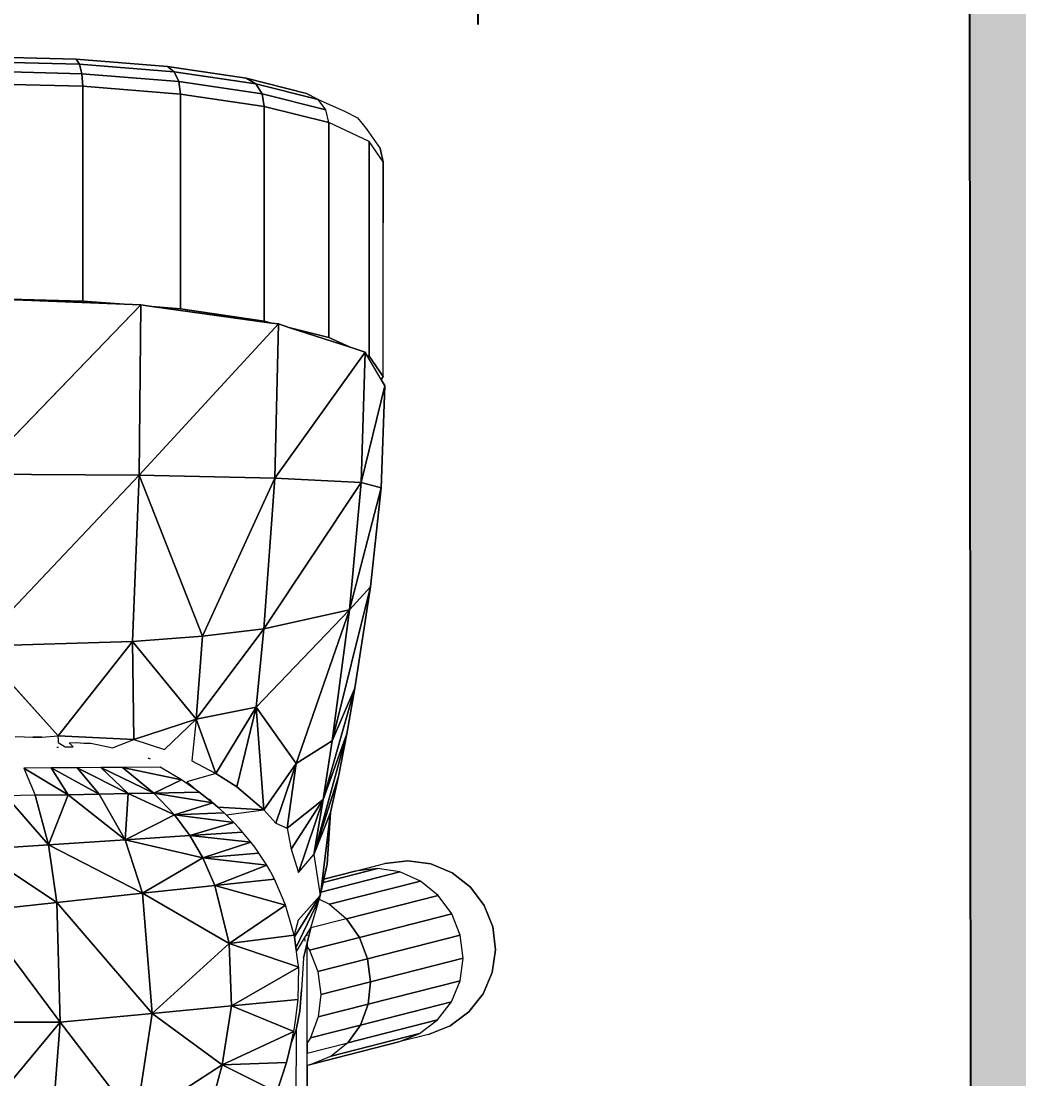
# Model space of a CAD drawing. Header units: centimetres. Extents: x -48696 to 156237, y -5617 to 29024.
# Drawn here: x -19952.06 to -19946.03, y 19776.77 to 19783.16 of the extents above; entities that cross this region are included whole.
import ezdxf

# ---------------------------------------------------------------- set-up
doc = ezdxf.new("R2010")
doc.units = ezdxf.units.CM
for name, color, linetype, lineweight in [('Moveis', 1, 'Continuous', 9), ('Parede Baixa', 5, 'Continuous', 50), ('Pisos Externos', 15, 'Continuous', 9)]:
    doc.layers.add(name, color=color, linetype=linetype, lineweight=lineweight)
doc.layers.add('Piso', color=55, linetype='Continuous')
doc.styles.add('Valéria', font='romantic.ttf', dxfattribs={"height": 10})
doc.dimstyles.new('Cota - 50', dxfattribs={"dimtxt": 10, "dimasz": 5, "dimexe": 10, "dimexo": 20, "dimgap": 5, "dimtad": 1, "dimtxsty": 'Valéria', "dimblk": 'DOT', "dimcen": 0, "dimclrd": 12, "dimclre": 12, "dimclrt": 2, "dimazin": 2, "dimtfac": 1, "dimtix": 1, "dimtmove": 0, "dimatfit": 3, "dimldrblk": 'DOT', "dimfxl": 1, "dimarcsym": 0})

# ---------------------------------------------------------------- blocks, each defined once
blk = doc.blocks.new('o')
at = {"layer": 'Moveis'}
for p, q in [((12555.6837, 3262.5179), (12555.8039, 3262.57)), ((12555.8039, 3262.57), (12555.9332, 3262.589)), ((12555.9332, 3262.589), (12556.0628, 3262.5737)), ((12556.0628, 3262.5737), (12556.184, 3262.525)), ((12555.5809, 3262.4364), (12555.6837, 3262.5179)), ((12556.184, 3262.525), (12556.2884, 3262.4464)), ((12555.5024, 3262.3309), (12555.5809, 3262.4364)), ((12556.2884, 3262.4464), (12556.3689, 3262.3431)), ((12555.4537, 3262.2086), (12555.5024, 3262.3309)), ((12556.3689, 3262.3431), (12556.4201, 3262.2223)), ((12556.4201, 3262.2223), (12556.4384, 3262.0921)), ((12555.4537, 3262.2086), (12555.4108, 3262.0405)), ((12556.4384, 3262.0921), (12556.4226, 3261.9614)), ((12555.4108, 3262.0405), (12555.285, 3261.5475)), ((12556.3797, 3261.7933), (12556.4226, 3261.9614)), ((12558.5531, 3261.9394), (12557.9917, 3261.8797)), ((12559.131, 3261.9606), (12558.5531, 3261.9394)), ((12559.1659, 3261.9402), (12559.131, 3261.9606)), ((12559.1659, 3261.9402), (12559.1837, 3261.9522)), ((12559.1659, 3261.9402), (12559.3049, 3261.8592)), ((12559.1837, 3261.9522), (12559.2985, 3261.8729)), ((12559.1837, 3261.9522), (12560.0237, 3261.9522)), ((12560.0237, 3261.9522), (12560.055, 3261.9522)), ((12560.055, 3261.9522), (12560.4012, 3261.9522)), ((12560.4012, 3261.9522), (12560.4758, 3261.9342)), ((12560.5897, 3261.8556), (12560.4758, 3261.9342)), ((12557.9917, 3261.8797), (12557.4167, 3261.7916)), ((12559.2985, 3261.8729), (12559.3049, 3261.8592)), ((12559.3212, 3261.8497), (12559.3049, 3261.8592)), ((12560.6503, 3261.8062), (12560.5897, 3261.8556)), ((12556.3344, 3261.6154), (12556.3797, 3261.7933)), ((12557.4167, 3261.7916), (12557.1581, 3261.7453)), ((12559.3491, 3261.7641), (12559.3212, 3261.8497)), ((12560.6887, 3261.7323), (12560.6503, 3261.8062)), ((12557.1581, 3261.7453), (12556.9156, 3261.6984)), ((12559.462, 3261.4176), (12559.3491, 3261.7641)), ((12559.3491, 3261.7641), (12559.4054, 3261.6429)), ((12560.754, 3261.5831), (12560.6887, 3261.7323)), ((12556.7118, 3261.6536), (12556.9156, 3261.6984)), ((12556.2607, 3261.5975), (12556.3157, 3261.6113)), ((12556.3157, 3261.6113), (12556.3344, 3261.6154)), ((12556.3344, 3261.6154), (12556.4193, 3261.6338)), ((12556.4193, 3261.6338), (12556.7118, 3261.6536)), ((12559.4054, 3261.6429), (12559.462, 3261.4176)), ((12556.0576, 3261.5409), (12556.1729, 3261.575)), ((12556.1729, 3261.575), (12556.2198, 3261.5889)), ((12556.2404, 3261.595), (12556.2198, 3261.5889)), ((12556.2404, 3261.595), (12556.2607, 3261.5975)), ((12560.754, 3261.5831), (12560.7888, 3261.5168)), ((12552.0413, 3261.5202), (12555.278, 3261.5202)), ((12555.278, 3261.5202), (12555.285, 3261.5475)), ((12555.278, 3261.5202), (12555.2956, 3261.5202)), ((12555.2956, 3261.5202), (12555.3472, 3261.5202)), ((12555.3472, 3261.5202), (12555.4057, 3261.5202)), ((12555.4057, 3261.5202), (12555.4292, 3261.5202)), ((12555.4292, 3261.5202), (12555.536, 3261.5202)), ((12555.536, 3261.5202), (12555.6605, 3261.5202)), ((12555.6605, 3261.5202), (12555.7941, 3261.5202)), ((12555.8866, 3261.4993), (12555.7066, 3261.4891)), ((12555.7941, 3261.5202), (12555.9276, 3261.5202)), ((12555.8866, 3261.4993), (12555.9724, 3261.5202)), ((12555.9276, 3261.5202), (12555.9501, 3261.5202)), ((12555.9501, 3261.5202), (12555.9724, 3261.5202)), ((12555.9724, 3261.5202), (12556.0576, 3261.5409)), ((12556, 3261.5063), (12555.9824, 3261.5065)), ((12556.0123, 3261.5202), (12556.023, 3261.5202)), ((12560.8747, 3261.1747), (12560.7888, 3261.5168)), ((12555.4038, 3261.4292), (12555.4803, 3261.4573)), ((12555.4803, 3261.4573), (12555.5848, 3261.4798)), ((12555.5848, 3261.4798), (12555.7066, 3261.4891)), ((12559.4814, 3261.358), (12559.462, 3261.4176)), ((12559.4868, 3261.3188), (12559.4814, 3261.358)), ((12559.5804, 3260.6397), (12559.4868, 3261.3188)), ((12559.4868, 3261.3188), (12559.4972, 3261.2776)), ((12559.4972, 3261.2776), (12559.5675, 3260.802)), ((12560.9406, 3260.7294), (12560.8747, 3261.1747)), ((12556.7414, 3261.0147), (12556.7098, 3261.0507)), ((12556.7663, 3260.9863), (12556.7414, 3261.0147)), ((12556.7663, 3260.9863), (12556.7879, 3260.9667)), ((12559.5675, 3260.802), (12559.5804, 3260.6397)), ((12560.9819, 3260.2111), (12560.9406, 3260.7294)), ((12557.0213, 3260.6178), (12557.015, 3260.6296)), ((12559.5891, 3260.5769), (12559.5804, 3260.6397)), ((12559.5928, 3260.484), (12559.5891, 3260.5769)), ((12559.5928, 3260.484), (12559.6116, 3260.2485)), ((12559.6265, 3259.6549), (12559.5928, 3260.484)), ((12557.079, 3260.4197), (12557.0819, 3260.4271)), ((12559.6116, 3260.2485), (12559.6265, 3259.6549)), ((12560.9959, 3259.6551), (12560.9819, 3260.2111)), ((12557.083, 3260.1013), (12557.0793, 3260.1094)), ((12557.0793, 3260.1094), (12557.0831, 3260.1094)), ((12557.1386, 3260.0155), (12557.1393, 3259.9658))]:
    blk.add_line(p, q, dxfattribs=at)
for points, invisible_edges in [([(12557.1581, 3261.7453), (12558.9237, 3282.3154), (12557.4167, 3261.7916)], 3), ([(12557.1581, 3261.7453), (12558.9237, 3282.3154), (12557.4167, 3261.7916)], 3), ([(12557.1581, 3261.7453), (12558.9237, 3282.3154), (12557.4167, 3261.7916)], 3), ([(12557.1581, 3261.7453), (12558.9237, 3282.3154), (12557.4167, 3261.7916)], 3), ([(12557.1581, 3261.7453), (12558.9237, 3282.3154), (12557.4167, 3261.7916)], 3), ([(12557.4167, 3261.7916), (12558.9237, 3282.3154), (12557.9917, 3261.8797)], 3), ([(12557.4167, 3261.7916), (12558.9237, 3282.3154), (12557.9917, 3261.8797)], 3), ([(12557.4167, 3261.7916), (12558.9237, 3282.3154), (12557.9917, 3261.8797)], 3), ([(12557.4167, 3261.7916), (12558.9237, 3282.3154), (12557.9917, 3261.8797)], 3), ([(12557.4167, 3261.7916), (12558.9237, 3282.3154), (12557.9917, 3261.8797)], 3), ([(12557.9917, 3261.8797), (12558.9237, 3282.3154), (12558.5531, 3261.9394)], 3), ([(12557.9917, 3261.8797), (12558.9237, 3282.3154), (12558.5531, 3261.9394)], 3), ([(12557.9917, 3261.8797), (12558.9237, 3282.3154), (12558.5531, 3261.9394)], 3), ([(12557.9917, 3261.8797), (12558.9237, 3282.3154), (12558.5531, 3261.9394)], 3), ([(12557.9917, 3261.8797), (12558.9237, 3282.3154), (12558.5531, 3261.9394)], 3), ([(12555.278, 3261.5202), (12556.6486, 3280.6857), (12555.285, 3261.5475)], 3), ([(12555.278, 3261.5202), (12556.6486, 3280.6857), (12555.285, 3261.5475)], 3), ([(12555.278, 3261.5202), (12556.6486, 3280.6857), (12555.285, 3261.5475)], 3), ([(12555.278, 3261.5202), (12556.6486, 3280.6857), (12555.285, 3261.5475)], 3), ([(12555.278, 3261.5202), (12556.6486, 3280.6857), (12555.285, 3261.5475)], 3), ([(12555.285, 3261.5475), (12556.6486, 3280.6857), (12555.4108, 3262.0405)], 3), ([(12555.285, 3261.5475), (12556.6486, 3280.6857), (12555.4108, 3262.0405)], 3), ([(12555.285, 3261.5475), (12556.6486, 3280.6857), (12555.4108, 3262.0405)], 3), ([(12555.285, 3261.5475), (12556.6486, 3280.6857), (12555.4108, 3262.0405)], 3), ([(12555.285, 3261.5475), (12556.6486, 3280.6857), (12555.4108, 3262.0405)], 3), ([(12555.4108, 3262.0405), (12556.6486, 3280.6857), (12555.4537, 3262.2086)], 3), ([(12555.4108, 3262.0405), (12556.6486, 3280.6857), (12555.4537, 3262.2086)], 3), ([(12555.4108, 3262.0405), (12556.6486, 3280.6857), (12555.4537, 3262.2086)], 3), ([(12555.4108, 3262.0405), (12556.6486, 3280.6857), (12555.4537, 3262.2086)], 3), ([(12555.4108, 3262.0405), (12556.6486, 3280.6857), (12555.4537, 3262.2086)], 3), ([(12555.4537, 3262.2086), (12556.6486, 3280.6857), (12555.5024, 3262.3309)], 3), ([(12555.4537, 3262.2086), (12556.6486, 3280.6857), (12555.5024, 3262.3309)], 3), ([(12555.4537, 3262.2086), (12556.6486, 3280.6857), (12555.5024, 3262.3309)], 3), ([(12555.4537, 3262.2086), (12556.6486, 3280.6857), (12555.5024, 3262.3309)], 3), ([(12555.4537, 3262.2086), (12556.6486, 3280.6857), (12555.5024, 3262.3309)], 3), ([(12555.5024, 3262.3309), (12556.6486, 3280.6857), (12555.5809, 3262.4364)], 3), ([(12555.5024, 3262.3309), (12556.6486, 3280.6857), (12555.5809, 3262.4364)], 3), ([(12555.5024, 3262.3309), (12556.6486, 3280.6857), (12555.5809, 3262.4364)], 3), ([(12555.5024, 3262.3309), (12556.6486, 3280.6857), (12555.5809, 3262.4364)], 3), ([(12555.5024, 3262.3309), (12556.6486, 3280.6857), (12555.5809, 3262.4364)], 3), ([(12555.5809, 3262.4364), (12556.6486, 3280.6857), (12555.6837, 3262.5179)], 3), ([(12555.5809, 3262.4364), (12556.6486, 3280.6857), (12555.6837, 3262.5179)], 3), ([(12555.5809, 3262.4364), (12556.6486, 3280.6857), (12555.6837, 3262.5179)], 3), ([(12555.5809, 3262.4364), (12556.6486, 3280.6857), (12555.6837, 3262.5179)], 3), ([(12555.5809, 3262.4364), (12556.6486, 3280.6857), (12555.6837, 3262.5179)], 3), ([(12555.6837, 3262.5179), (12556.6486, 3280.6857), (12555.8039, 3262.57)], 3), ([(12555.6837, 3262.5179), (12556.6486, 3280.6857), (12555.8039, 3262.57)], 3), ([(12555.6837, 3262.5179), (12556.6486, 3280.6857), (12555.8039, 3262.57)], 3), ([(12555.6837, 3262.5179), (12556.6486, 3280.6857), (12555.8039, 3262.57)], 3), ([(12555.6837, 3262.5179), (12556.6486, 3280.6857), (12555.8039, 3262.57)], 3), ([(12555.8039, 3262.57), (12556.6486, 3280.6857), (12555.9332, 3262.589)], 3), ([(12555.8039, 3262.57), (12556.6486, 3280.6857), (12555.9332, 3262.589)], 3), ([(12555.8039, 3262.57), (12556.6486, 3280.6857), (12555.9332, 3262.589)], 3), ([(12555.8039, 3262.57), (12556.6486, 3280.6857), (12555.9332, 3262.589)], 3), ([(12555.8039, 3262.57), (12556.6486, 3280.6857), (12555.9332, 3262.589)], 3), ([(12555.9332, 3262.589), (12556.6486, 3280.6857), (12556.0628, 3262.5737)], 3), ([(12555.9332, 3262.589), (12556.6486, 3280.6857), (12556.0628, 3262.5737)], 3), ([(12555.9332, 3262.589), (12556.6486, 3280.6857), (12556.0628, 3262.5737)], 3), ([(12555.9332, 3262.589), (12556.6486, 3280.6857), (12556.0628, 3262.5737)], 3), ([(12555.9332, 3262.589), (12556.6486, 3280.6857), (12556.0628, 3262.5737)], 3), ([(12556.0628, 3262.5737), (12556.6486, 3280.6857), (12556.184, 3262.525)], 3), ([(12556.0628, 3262.5737), (12556.6486, 3280.6857), (12556.184, 3262.525)], 3), ([(12556.0628, 3262.5737), (12556.6486, 3280.6857), (12556.184, 3262.525)], 3), ([(12556.0628, 3262.5737), (12556.6486, 3280.6857), (12556.184, 3262.525)], 3), ([(12556.0628, 3262.5737), (12556.6486, 3280.6857), (12556.184, 3262.525)], 3), ([(12556.184, 3262.525), (12556.6486, 3280.6857), (12556.2884, 3262.4464)], 3), ([(12556.184, 3262.525), (12556.6486, 3280.6857), (12556.2884, 3262.4464)], 3), ([(12556.184, 3262.525), (12556.6486, 3280.6857), (12556.2884, 3262.4464)], 3), ([(12556.184, 3262.525), (12556.6486, 3280.6857), (12556.2884, 3262.4464)], 3), ([(12556.184, 3262.525), (12556.6486, 3280.6857), (12556.2884, 3262.4464)], 3), ([(12556.2884, 3262.4464), (12556.6486, 3280.6857), (12556.3689, 3262.3431)], 3), ([(12556.2884, 3262.4464), (12556.6486, 3280.6857), (12556.3689, 3262.3431)], 3), ([(12556.2884, 3262.4464), (12556.6486, 3280.6857), (12556.3689, 3262.3431)], 3), ([(12556.2884, 3262.4464), (12556.6486, 3280.6857), (12556.3689, 3262.3431)], 3), ([(12556.2884, 3262.4464), (12556.6486, 3280.6857), (12556.3689, 3262.3431)], 3), ([(12556.3689, 3262.3431), (12556.6486, 3280.6857), (12556.4201, 3262.2223)], 3), ([(12556.3689, 3262.3431), (12556.6486, 3280.6857), (12556.4201, 3262.2223)], 3), ([(12556.3689, 3262.3431), (12556.6486, 3280.6857), (12556.4201, 3262.2223)], 3), ([(12556.3689, 3262.3431), (12556.6486, 3280.6857), (12556.4201, 3262.2223)], 3), ([(12556.3689, 3262.3431), (12556.6486, 3280.6857), (12556.4201, 3262.2223)], 3), ([(12556.4201, 3262.2223), (12556.6486, 3280.6857), (12556.4384, 3262.0921)], 3), ([(12556.4201, 3262.2223), (12556.6486, 3280.6857), (12556.4384, 3262.0921)], 3), ([(12556.4201, 3262.2223), (12556.6486, 3280.6857), (12556.4384, 3262.0921)], 3), ([(12556.4201, 3262.2223), (12556.6486, 3280.6857), (12556.4384, 3262.0921)], 3), ([(12556.4201, 3262.2223), (12556.6486, 3280.6857), (12556.4384, 3262.0921)], 3), ([(12556.7118, 3261.6536), (12556.7243, 3280.6857), (12556.9156, 3261.6984)], 3), ([(12556.7118, 3261.6536), (12556.7243, 3280.6857), (12556.9156, 3261.6984)], 3), ([(12556.7118, 3261.6536), (12556.7243, 3280.6857), (12556.9156, 3261.6984)], 3), ([(12556.7118, 3261.6536), (12556.7243, 3280.6857), (12556.9156, 3261.6984)], 3), ([(12556.7118, 3261.6536), (12556.7243, 3280.6857), (12556.9156, 3261.6984)], 3), ([(12556.9156, 3261.6984), (12556.9167, 3280.7007), (12557.1581, 3261.7453)], 3), ([(12556.9156, 3261.6984), (12556.9167, 3280.7007), (12557.1581, 3261.7453)], 3), ([(12556.9156, 3261.6984), (12556.9167, 3280.7007), (12557.1581, 3261.7453)], 3), ([(12556.9156, 3261.6984), (12556.9167, 3280.7007), (12557.1581, 3261.7453)], 3), ([(12556.9156, 3261.6984), (12556.9167, 3280.7007), (12557.1581, 3261.7453)], 3), ([(12552.0413, 3261.5202), (12552.0907, 3279.4681), (12555.278, 3261.5202)], 3), ([(12552.0413, 3261.5202), (12552.0907, 3279.4681), (12555.278, 3261.5202)], 3), ([(12552.0413, 3261.5202), (12552.0907, 3279.4681), (12555.278, 3261.5202)], 3), ([(12552.0413, 3261.5202), (12552.0907, 3279.4681), (12555.278, 3261.5202)], 3), ([(12552.0413, 3261.5202), (12552.0907, 3279.4681), (12555.278, 3261.5202)], 3), ([(12558.5531, 3261.9394), (12558.9237, 3266.5768), (12559.131, 3261.9606)], 3), ([(12558.5531, 3261.9394), (12558.9237, 3266.5768), (12559.131, 3261.9606)], 3), ([(12558.5531, 3261.9394), (12558.9237, 3266.5768), (12559.131, 3261.9606)], 3), ([(12558.5531, 3261.9394), (12558.9237, 3266.5768), (12559.131, 3261.9606)], 3), ([(12558.5531, 3261.9394), (12558.9237, 3266.5768), (12559.131, 3261.9606)], 3), ([(12559.131, 3261.9606), (12560.0237, 3265.4681), (12559.1659, 3261.9402)], 3), ([(12559.131, 3261.9606), (12560.0237, 3265.4681), (12559.1659, 3261.9402)], 3), ([(12559.131, 3261.9606), (12560.0237, 3265.4681), (12559.1659, 3261.9402)], 3), ([(12559.131, 3261.9606), (12560.0237, 3265.4681), (12559.1659, 3261.9402)], 3), ([(12559.131, 3261.9606), (12560.0237, 3265.4681), (12559.1659, 3261.9402)], 3), ([(12559.1659, 3261.9402), (12560.0237, 3265.4681), (12559.1837, 3261.9522)], 3), ([(12559.1659, 3261.9402), (12560.0237, 3265.4681), (12559.1837, 3261.9522)], 3), ([(12559.1659, 3261.9402), (12560.0237, 3265.4681), (12559.1837, 3261.9522)], 3), ([(12559.1659, 3261.9402), (12560.0237, 3265.4681), (12559.1837, 3261.9522)], 3), ([(12559.1659, 3261.9402), (12560.0237, 3265.4681), (12559.1837, 3261.9522)], 3), ([(12560.055, 3261.9522), (12561.0428, 3264.449), (12560.4012, 3261.9522)], 3), ([(12560.4012, 3261.9522), (12561.0428, 3264.449), (12560.4758, 3261.9342)], 3), ([(12560.4758, 3261.9342), (12561.0428, 3264.449), (12560.5897, 3261.8556)], 3), ([(12560.5897, 3261.8556), (12561.0428, 3264.449), (12560.6503, 3261.8062)], 3), ([(12560.6503, 3261.8062), (12561.0428, 3264.449), (12560.6887, 3261.7323)], 3), ([(12560.6887, 3261.7323), (12561.0428, 3264.449), (12560.754, 3261.5831)], 3), ([(12560.754, 3261.5831), (12561.0428, 3264.449), (12560.7888, 3261.5168)], 3), ([(12560.7888, 3261.5168), (12561.0428, 3264.449), (12560.8747, 3261.1747)], 3), ([(12560.8747, 3261.1747), (12561.0428, 3264.449), (12560.9406, 3260.7294)], 3), ([(12560.9406, 3260.7294), (12561.0428, 3264.449), (12560.9819, 3260.2111)], 3), ([(12560.9819, 3260.2111), (12561.0428, 3264.449), (12560.9959, 3259.6551)], 3), ([(12555.7524, 3261.8805), (12555.7573, 3262.3874), (12555.8862, 3262.4048)], 1), ([(12555.8862, 3262.4048), (12555.8816, 3261.8635), (12555.7524, 3261.8805)], 1), ([(12555.8816, 3261.8635), (12555.8862, 3262.4048), (12556.0157, 3262.3889)], 1), ([(12555.6378, 3262.338), (12555.6244, 3261.8664), (12555.5062, 3261.8221)], 1), ([(12555.5062, 3261.8221), (12555.5359, 3262.2599), (12555.6378, 3262.338)], 1), ([(12555.7573, 3262.3874), (12555.7524, 3261.8805), (12555.6244, 3261.8664)], 1), ([(12555.6244, 3261.8664), (12555.6378, 3262.338), (12555.7573, 3262.3874)], 1), ([(12556.0157, 3262.3889), (12556.0032, 3261.8165), (12555.8816, 3261.8635)], 1), ([(12556.0032, 3261.8165), (12556.0157, 3262.3889), (12556.137, 3262.3408)], 1), ([(12556.137, 3262.3408), (12556.1089, 3261.7428), (12556.0032, 3261.8165)], 1), ([(12556.1089, 3261.7428), (12556.137, 3262.3408), (12556.2418, 3262.2638)], 1), ([(12555.5359, 3262.2599), (12555.5062, 3261.8221), (12555.406, 3261.7507)], 1), ([(12555.406, 3261.7507), (12555.4584, 3262.1584), (12555.5359, 3262.2599)], 1), ([(12556.2418, 3262.2638), (12556.1914, 3261.6473), (12556.1089, 3261.7428)], 1), ([(12556.1914, 3261.6473), (12556.2418, 3262.2638), (12556.323, 3262.1632)], 1), ([(12555.4584, 3262.1584), (12555.406, 3261.7507), (12555.3305, 3261.6571)], 1), ([(12555.3305, 3261.6571), (12555.4108, 3262.0405), (12555.4584, 3262.1584)], 1), ([(12556.323, 3262.1632), (12556.2198, 3261.5889), (12556.1914, 3261.6473)], 1), ([(12556.2198, 3261.5889), (12556.323, 3262.1632), (12556.2404, 3261.595)], 3), ([(12556.2404, 3261.595), (12556.323, 3262.1632), (12556.2607, 3261.5975)], 3), ([(12556.2607, 3261.5975), (12556.323, 3262.1632), (12556.375, 3262.0458)], 1), ([(12556.7118, 3261.6536), (12556.4226, 3261.9614), (12556.4384, 3262.0921)], 13), ([(12556.7118, 3261.6536), (12556.4226, 3261.9614), (12556.4384, 3262.0921)], 13), ([(12556.7118, 3261.6536), (12556.4226, 3261.9614), (12556.4384, 3262.0921)], 13), ([(12556.7118, 3261.6536), (12556.4226, 3261.9614), (12556.4384, 3262.0921)], 13), ([(12556.7118, 3261.6536), (12556.4226, 3261.9614), (12556.4384, 3262.0921)], 13), ([(12555.4108, 3262.0405), (12555.3305, 3261.6571), (12555.285, 3261.5475)], 1), ([(12556.375, 3262.0458), (12556.3157, 3261.6113), (12556.2607, 3261.5975)], 1), ([(12556.3157, 3261.6113), (12556.375, 3262.0458), (12556.3944, 3261.9196)], 1), ([(12556.3944, 3261.9196), (12556.3344, 3261.6154), (12556.3157, 3261.6113)], 1), ([(12556.3344, 3261.6154), (12556.3944, 3261.9196), (12556.3797, 3261.7933)], 1), ([(12556.4193, 3261.6338), (12556.3797, 3261.7933), (12556.4226, 3261.9614)], 13), ([(12556.4193, 3261.6338), (12556.3797, 3261.7933), (12556.4226, 3261.9614)], 13), ([(12556.4193, 3261.6338), (12556.3797, 3261.7933), (12556.4226, 3261.9614)], 13), ([(12556.4193, 3261.6338), (12556.3797, 3261.7933), (12556.4226, 3261.9614)], 13), ([(12556.4193, 3261.6338), (12556.3797, 3261.7933), (12556.4226, 3261.9614)], 13), ([(12556.4193, 3261.6338), (12556.4226, 3261.9614), (12556.7118, 3261.6536)], 3), ([(12556.4193, 3261.6338), (12556.4226, 3261.9614), (12556.7118, 3261.6536)], 3), ([(12556.4193, 3261.6338), (12556.4226, 3261.9614), (12556.7118, 3261.6536)], 3), ([(12556.4193, 3261.6338), (12556.4226, 3261.9614), (12556.7118, 3261.6536)], 3), ([(12556.4193, 3261.6338), (12556.4226, 3261.9614), (12556.7118, 3261.6536)], 3), ([(12559.131, 3261.9606), (12559.3212, 3261.8497), (12558.5825, 3261.8267)], 1), ([(12559.3212, 3261.8497), (12559.131, 3261.9606), (12559.1659, 3261.9402)], 13), ([(12559.3212, 3261.8497), (12559.1659, 3261.9402), (12559.3049, 3261.8592)], 1), ([(12560.0237, 3261.9522), (12559.2985, 3261.8729), (12559.1837, 3261.9522)], 1), ([(12559.2985, 3261.8729), (12560.0237, 3261.9522), (12560.516, 3261.8729)], 3), ([(12560.516, 3261.8729), (12560.0237, 3261.9522), (12560.055, 3261.9522)], 13), ([(12560.516, 3261.8729), (12560.055, 3261.9522), (12560.4012, 3261.9522)], 1), ([(12555.5523, 3261.5838), (12555.5062, 3261.8221), (12555.6244, 3261.8664)], 1), ([(12555.6244, 3261.8664), (12555.6802, 3261.5974), (12555.5523, 3261.5838)], 1), ([(12555.6802, 3261.5974), (12555.6244, 3261.8664), (12555.7524, 3261.8805)], 1), ([(12555.7524, 3261.8805), (12555.8094, 3261.5802), (12555.6802, 3261.5974)], 1), ([(12555.8094, 3261.5802), (12555.7524, 3261.8805), (12555.8816, 3261.8635)], 1), ([(12555.8816, 3261.8635), (12555.931, 3261.5334), (12555.8094, 3261.5802)], 1), ([(12555.931, 3261.5334), (12555.8816, 3261.8635), (12556.0032, 3261.8165)], 1), ([(12560.516, 3261.8729), (12559.3049, 3261.8592), (12559.2985, 3261.8729)], 1), ([(12559.3049, 3261.8592), (12560.516, 3261.8729), (12559.3212, 3261.8497)], 3), ([(12559.3212, 3261.8497), (12560.516, 3261.8729), (12559.3491, 3261.7641)], 3), ([(12559.3491, 3261.7641), (12560.516, 3261.8729), (12559.4054, 3261.6429)], 3), ([(12559.4054, 3261.6429), (12560.516, 3261.8729), (12560.6229, 3261.6429)], 1), ([(12555.4343, 3261.5403), (12555.406, 3261.7507), (12555.5062, 3261.8221)], 1), ([(12555.5062, 3261.8221), (12555.5523, 3261.5838), (12555.4343, 3261.5403)], 1), ([(12556.0032, 3261.8165), (12555.9501, 3261.5202), (12555.931, 3261.5334)], 1), ([(12555.9501, 3261.5202), (12556.0032, 3261.8165), (12555.9724, 3261.5202)], 3), ([(12555.9724, 3261.5202), (12556.0032, 3261.8165), (12556.0576, 3261.5409)], 3), ([(12556.0576, 3261.5409), (12556.0032, 3261.8165), (12556.1089, 3261.7428)], 1), ([(12556.3797, 3261.7933), (12556.4193, 3261.6338), (12556.3344, 3261.6154)], 1), ([(12556.3797, 3261.7933), (12556.4193, 3261.6338), (12556.3344, 3261.6154)], 1), ([(12556.3797, 3261.7933), (12556.4193, 3261.6338), (12556.3344, 3261.6154)], 1), ([(12556.3797, 3261.7933), (12556.4193, 3261.6338), (12556.3344, 3261.6154)], 1), ([(12556.3797, 3261.7933), (12556.4193, 3261.6338), (12556.3344, 3261.6154)], 1), ([(12559.3212, 3261.8497), (12559.4814, 3261.358), (12558.6071, 3261.3376)], 1), ([(12559.4814, 3261.358), (12559.3212, 3261.8497), (12559.3491, 3261.7641)], 13), ([(12555.406, 3261.7507), (12555.4057, 3261.5202), (12555.3472, 3261.5202)], 1), ([(12555.4057, 3261.5202), (12555.406, 3261.7507), (12555.4343, 3261.5403)], 3), ([(12559.4814, 3261.358), (12559.3491, 3261.7641), (12559.462, 3261.4176)], 1), ([(12556.3157, 3261.6113), (12556.7118, 3261.6536), (12556.2607, 3261.5975)], 1), ([(12556.4727, 3261.5586), (12556.2607, 3261.5975), (12556.7118, 3261.6536)], 1), ([(12556.7118, 3261.6536), (12556.3157, 3261.6113), (12556.3344, 3261.6154)], 13), ([(12556.7118, 3261.6536), (12556.3344, 3261.6154), (12556.4193, 3261.6338)], 1), ([(12556.7845, 3261.6108), (12556.9893, 3261.459), (12556.6234, 3261.4069)], 1), ([(12556.9893, 3261.459), (12556.7845, 3261.6108), (12557.1187, 3261.6623)], 1), ([(12560.6229, 3261.6429), (12559.462, 3261.4176), (12559.4054, 3261.6429)], 1), ([(12559.462, 3261.4176), (12560.6229, 3261.6429), (12559.4814, 3261.358)], 3), ([(12559.4814, 3261.358), (12560.6229, 3261.6429), (12559.4868, 3261.3188)], 3), ([(12559.4868, 3261.3188), (12560.6229, 3261.6429), (12559.4972, 3261.2776)], 3), ([(12559.4972, 3261.2776), (12560.6229, 3261.6429), (12560.7147, 3261.2776)], 1), ([(12560.6958, 3261.6273), (12560.7147, 3261.2776), (12560.6229, 3261.6429)], 1), ([(12560.7147, 3261.2776), (12560.6958, 3261.6273), (12560.7868, 3261.2649)], 1), ([(12560.754, 3261.5831), (12560.7868, 3261.2649), (12560.6958, 3261.6273)], 1), ([(12555.9443, 3261.4572), (12556, 3261.5063), (12556.2198, 3261.5889)], 3), ([(12556.2198, 3261.5889), (12556.0074, 3261.4483), (12555.9443, 3261.4572)], 1), ([(12556.2198, 3261.5889), (12556, 3261.5063), (12556.023, 3261.5202)], 13), ([(12556.0074, 3261.4483), (12556.2198, 3261.5889), (12556.2404, 3261.595)], 1), ([(12556.2404, 3261.595), (12556.0153, 3261.4472), (12556.0074, 3261.4483)], 1), ([(12556.0153, 3261.4472), (12556.2404, 3261.595), (12556.101, 3261.4689)], 1), ([(12556.2198, 3261.5889), (12556.023, 3261.5202), (12556.1729, 3261.575)], 3), ([(12556.1729, 3261.575), (12556.023, 3261.5202), (12556.0576, 3261.5409)], 1), ([(12556.2607, 3261.5975), (12556.4727, 3261.5586), (12556.2404, 3261.595)], 1), ([(12560.7868, 3261.2649), (12560.754, 3261.5831), (12560.843, 3261.2288)], 1), ([(12560.7888, 3261.5168), (12560.843, 3261.2288), (12560.754, 3261.5831)], 1), ([(12552.0413, 3261.4563), (12555.278, 3261.5202), (12555.4803, 3261.4573)], 3), ([(12555.4803, 3261.4573), (12555.278, 3261.5202), (12555.2956, 3261.5202)], 13), ([(12555.4803, 3261.4573), (12555.2956, 3261.5202), (12555.3472, 3261.5202)], 13), ([(12555.4803, 3261.4573), (12555.3472, 3261.5202), (12555.4057, 3261.5202)], 13), ([(12555.4803, 3261.4573), (12555.4057, 3261.5202), (12555.4292, 3261.5202)], 13), ([(12555.4803, 3261.4573), (12555.4292, 3261.5202), (12555.536, 3261.5202)], 13), ([(12555.4803, 3261.4573), (12555.536, 3261.5202), (12555.5848, 3261.4798)], 3), ([(12555.5848, 3261.4798), (12555.536, 3261.5202), (12555.6605, 3261.5202)], 13), ([(12555.5848, 3261.4798), (12555.6605, 3261.5202), (12555.7066, 3261.4891)], 3), ([(12555.7066, 3261.4891), (12555.6605, 3261.5202), (12555.7941, 3261.5202)], 13), ([(12555.7066, 3261.4891), (12555.7941, 3261.5202), (12555.8866, 3261.4993)], 3), ([(12555.8866, 3261.4993), (12555.7941, 3261.5202), (12555.9276, 3261.5202)], 13), ([(12555.8866, 3261.4993), (12555.9276, 3261.5202), (12555.9724, 3261.5202)], 3), ([(12556, 3261.5063), (12555.9443, 3261.4572), (12555.9232, 3261.4602)], 1), ([(12555.9724, 3261.5202), (12555.9276, 3261.5202), (12555.9501, 3261.5202)], 1), ([(12560.843, 3261.2288), (12560.7888, 3261.5168), (12560.8747, 3261.1747)], 1), ([(12555.2809, 3261.0391), (12555.4543, 3261.4413), (12555.47, 3261.4451)], 1), ([(12555.4543, 3261.4413), (12555.2809, 3261.0391), (12555.2938, 3261.4026)], 13), ([(12555.2938, 3261.4026), (12555.4803, 3261.4573), (12555.4038, 3261.4292)], 1), ([(12555.4543, 3261.4413), (12555.2938, 3261.4026), (12555.4038, 3261.4292)], 1), ([(12555.5313, 3261.4537), (12555.6153, 3261.092), (12555.47, 3261.4451)], 1), ([(12555.6153, 3261.092), (12555.5313, 3261.4537), (12555.5474, 3261.4559)], 13), ([(12555.6153, 3261.092), (12555.5474, 3261.4559), (12555.651, 3261.4705)], 1), ([(12555.8419, 3261.4716), (12555.9692, 3261.0779), (12555.8341, 3261.4728)], 1), ([(12555.9692, 3261.0779), (12555.8419, 3261.4716), (12555.8913, 3261.4647)], 13), ([(12555.9692, 3261.0779), (12555.8913, 3261.4647), (12555.9232, 3261.4602)], 13), ([(12555.9692, 3261.0779), (12555.9232, 3261.4602), (12555.9443, 3261.4572)], 13), ([(12555.9692, 3261.0779), (12555.9443, 3261.4572), (12556.0074, 3261.4483)], 13), ([(12555.9692, 3261.0779), (12556.0074, 3261.4483), (12556.0153, 3261.4472)], 1), ([(12556.0961, 3261.4241), (12555.9692, 3261.0779), (12556.0153, 3261.4472)], 1), ([(12552.0413, 3261.2691), (12555.2938, 3261.4026), (12555.1252, 3261.3494)], 13), ([(12555.9692, 3261.0779), (12556.0961, 3261.4241), (12556.1859, 3261.3985)], 1), ([(12556.215, 3261.3863), (12556.2981, 3260.9973), (12556.1859, 3261.3985)], 1), ([(12556.2981, 3260.9973), (12556.215, 3261.3863), (12556.2541, 3261.3698)], 13), ([(12556.2981, 3260.9973), (12556.2541, 3261.3698), (12556.3346, 3261.3358)], 1), ([(12556.3813, 3261.3101), (12556.2981, 3260.9973), (12556.3346, 3261.3358)], 13), ([(12556.3813, 3261.3101), (12556.3346, 3261.3358), (12556.3728, 3261.3148)], 1), ([(12559.4814, 3261.358), (12559.5891, 3260.5769), (12558.6236, 3260.5672)], 1), ([(12559.5891, 3260.5769), (12559.4814, 3261.358), (12559.4868, 3261.3188)], 13), ([(12559.5891, 3260.5769), (12559.4868, 3261.3188), (12559.5804, 3260.6397)], 1), ([(12556.2981, 3260.9973), (12556.3813, 3261.3101), (12556.4135, 3261.2924)], 1), ([(12556.7277, 3261.275), (12556.7098, 3261.0507), (12556.6983, 3261.0622)], 1), ([(12556.7098, 3261.0507), (12556.7277, 3261.275), (12556.7414, 3261.0147)], 1), ([(12556.8567, 3261.1213), (12556.7414, 3261.0147), (12556.7277, 3261.275)], 1), ([(12560.7147, 3261.2776), (12559.5675, 3260.802), (12559.4972, 3261.2776)], 1), ([(12559.5675, 3260.802), (12560.7147, 3261.2776), (12560.785, 3260.802)], 1), ([(12560.7868, 3261.2649), (12560.785, 3260.802), (12560.7147, 3261.2776)], 1), ([(12560.785, 3260.802), (12560.7868, 3261.2649), (12560.8566, 3260.793)], 1), ([(12560.843, 3261.2288), (12560.8566, 3260.793), (12560.7868, 3261.2649)], 1), ([(12556.485, 3261.2452), (12556.4539, 3260.9293), (12556.482, 3261.2475)], 1), ([(12556.5146, 3261.223), (12556.4539, 3260.9293), (12556.485, 3261.2452)], 3), ([(12556.4539, 3260.9293), (12556.5146, 3261.223), (12556.5432, 3261.2015)], 1), ([(12560.8566, 3260.793), (12560.843, 3261.2288), (12560.9112, 3260.7675)], 1), ([(12560.8747, 3261.1747), (12560.9112, 3260.7675), (12560.843, 3261.2288)], 1), ([(12556.6, 3261.1547), (12556.655, 3261.1056), (12556.5806, 3260.8546)], 1), ([(12556.655, 3261.1056), (12556.6, 3261.1547), (12556.6228, 3261.1343)], 1), ([(12560.9112, 3260.7675), (12560.8747, 3261.1747), (12560.9406, 3260.7294)], 1), ([(12556.6782, 3261.0823), (12556.6986, 3260.7688), (12556.655, 3261.1056)], 1), ([(12556.6986, 3260.7688), (12556.6782, 3261.0823), (12556.6983, 3261.0622)], 13), ([(12556.7414, 3261.0147), (12556.8567, 3261.1213), (12556.7663, 3260.9863)], 3), ([(12556.7663, 3260.9863), (12556.8567, 3261.1213), (12556.8265, 3260.9088)], 3), ([(12556.8265, 3260.9088), (12556.8567, 3261.1213), (12556.8864, 3260.8377)], 3), ([(12556.8864, 3260.8377), (12556.8567, 3261.1213), (12556.9328, 3261.0026)], 1), ([(12556.6986, 3260.7688), (12556.6983, 3261.0622), (12556.7098, 3261.0507)], 1), ([(12556.7414, 3261.0147), (12556.6986, 3260.7688), (12556.7098, 3261.0507)], 1), ([(12556.6986, 3260.7688), (12556.7414, 3261.0147), (12556.7663, 3260.9863)], 1), ([(12560.785, 3260.802), (12559.5804, 3260.6397), (12559.5675, 3260.802)], 1), ([(12559.5804, 3260.6397), (12560.785, 3260.802), (12559.5891, 3260.5769)], 3), ([(12559.5891, 3260.5769), (12560.785, 3260.802), (12559.5928, 3260.484)], 3), ([(12559.5928, 3260.484), (12560.785, 3260.802), (12559.6116, 3260.2485)], 3), ([(12559.6116, 3260.2485), (12560.785, 3260.802), (12560.8292, 3260.2485)], 1), ([(12560.8566, 3260.793), (12560.8292, 3260.2485), (12560.785, 3260.802)], 1), ([(12560.8292, 3260.2485), (12560.8566, 3260.793), (12560.9004, 3260.2439)], 1), ([(12560.9112, 3260.7675), (12560.9004, 3260.2439), (12560.8566, 3260.793)], 1), ([(12560.9004, 3260.2439), (12560.9112, 3260.7675), (12560.954, 3260.2307)], 1), ([(12560.9406, 3260.7294), (12560.954, 3260.2307), (12560.9112, 3260.7675)], 1), ([(12560.954, 3260.2307), (12560.9406, 3260.7294), (12560.9819, 3260.2111)], 1), ([(12557.1056, 3260.2948), (12557.0819, 3260.4271), (12557.1252, 3260.5384)], 13), ([(12557.1083, 3260.1095), (12557.1252, 3260.5384), (12557.1323, 3260.1096)], 3), ([(12557.1323, 3260.1096), (12557.1252, 3260.5384), (12557.1459, 3260.1096)], 13), ([(12559.5891, 3260.5769), (12559.6265, 3259.6499), (12558.6294, 3259.6499)], 1), ([(12559.6265, 3259.6499), (12559.5891, 3260.5769), (12559.5928, 3260.484)], 13), ([(12559.6265, 3259.6499), (12559.5928, 3260.484), (12559.6265, 3259.6549)], 1), ([(12557.0819, 3260.4271), (12557.1056, 3260.2948), (12557.079, 3260.4197)], 1), ([(12557.1078, 3260.2125), (12557.1055, 3260.2539), (12557.1056, 3260.2948)], 12), ([(12560.8292, 3260.2485), (12559.6265, 3259.6549), (12559.6116, 3260.2485)], 1), ([(12559.6265, 3259.6549), (12560.8292, 3260.2485), (12560.8441, 3259.6549)], 1), ([(12560.9004, 3260.2439), (12560.8441, 3259.6549), (12560.8292, 3260.2485)], 1), ([(12560.8441, 3259.6549), (12560.9004, 3260.2439), (12560.9152, 3259.6549)], 1), ([(12560.954, 3260.2307), (12560.9152, 3259.6549), (12560.9004, 3260.2439)], 1), ([(12557.0833, 3260.1948), (12557.1083, 3260.1095), (12557.0832, 3260.1493)], 1), ([(12557.1083, 3260.1095), (12557.0833, 3260.1948), (12557.1074, 3260.1705)], 13), ([(12557.1083, 3260.1095), (12557.1074, 3260.1705), (12557.1078, 3260.2125)], 13), ([(12560.9152, 3259.6549), (12560.954, 3260.2307), (12560.9685, 3259.655)], 1), ([(12560.9819, 3260.2111), (12560.9685, 3259.655), (12560.954, 3260.2307)], 1), ([(12560.9685, 3259.655), (12560.9819, 3260.2111), (12560.9959, 3259.6551)], 1), ([(12557.1323, 3260.1096), (12557.1459, 3260.1096), (12557.1358, 3260.1067)], 1), ([(12557.1459, 3260.1096), (12557.1393, 3259.9658), (12557.1386, 3260.0155)], 1), ([(12557.1393, 3259.9658), (12557.1459, 3260.1096), (12557.1416, 3259.9173)], 3), ([(12557.1416, 3259.9173), (12557.1459, 3260.1096), (12557.1429, 3259.8653)], 3), ([(12557.6556, 3259.6499), (12557.1429, 3259.8653), (12557.1459, 3260.1096)], 3)]:
    blk.add_3dface(points, dxfattribs=dict(at, invisible_edges=invisible_edges))
for points in [[(12558.5531, 3261.9394), (12557.8611, 3261.7604), (12557.9917, 3261.8797)], [(12558.5825, 3261.8267), (12557.8611, 3261.7604), (12558.5531, 3261.9394)], [(12559.131, 3261.9606), (12558.5825, 3261.8267), (12558.5531, 3261.9394)], [(12557.9917, 3261.8797), (12557.1187, 3261.6623), (12557.4167, 3261.7916)], [(12557.9917, 3261.8797), (12557.8611, 3261.7604), (12557.1187, 3261.6623)], [(12557.4167, 3261.7916), (12556.7845, 3261.6108), (12557.1581, 3261.7453)], [(12557.4167, 3261.7916), (12557.1187, 3261.6623), (12556.7845, 3261.6108)], [(12558.5825, 3261.8267), (12557.7528, 3261.2757), (12557.8611, 3261.7604)], [(12558.6071, 3261.3376), (12557.7528, 3261.2757), (12558.5825, 3261.8267)], [(12559.3212, 3261.8497), (12558.6071, 3261.3376), (12558.5825, 3261.8267)], [(12557.1581, 3261.7453), (12556.7845, 3261.6108), (12556.4727, 3261.5586)], [(12557.1581, 3261.7453), (12556.4727, 3261.5586), (12556.9156, 3261.6984)], [(12557.8611, 3261.7604), (12557.3082, 3261.2323), (12556.9893, 3261.459)], [(12557.8611, 3261.7604), (12556.9893, 3261.459), (12557.1187, 3261.6623)], [(12557.8611, 3261.7604), (12557.7528, 3261.2757), (12557.3082, 3261.2323)], [(12559.462, 3261.4176), (12559.3491, 3261.7641), (12559.4054, 3261.6429)], [(12556.9156, 3261.6984), (12556.4727, 3261.5586), (12556.7118, 3261.6536)], [(12556.7845, 3261.6108), (12556.5037, 3261.4308), (12556.3723, 3261.4715)], [(12556.7845, 3261.6108), (12556.3723, 3261.4715), (12556.4727, 3261.5586)], [(12556.7845, 3261.6108), (12556.6234, 3261.4069), (12556.5037, 3261.4308)], [(12555.6153, 3261.092), (12555.2809, 3261.0391), (12555.47, 3261.4451)], [(12555.8341, 3261.4728), (12555.6153, 3261.092), (12555.651, 3261.4705)], [(12555.9692, 3261.0779), (12555.6153, 3261.092), (12555.8341, 3261.4728)], [(12556.9893, 3261.459), (12556.6505, 3261.3421), (12556.6234, 3261.4069)], [(12556.9893, 3261.459), (12556.7277, 3261.275), (12556.6505, 3261.3421)], [(12557.3082, 3261.2323), (12556.7277, 3261.275), (12556.9893, 3261.459)], [(12555.2938, 3261.4026), (12555.2809, 3261.0391), (12555.1252, 3261.3494)], [(12556.2981, 3260.9973), (12555.9692, 3261.0779), (12556.1859, 3261.3985)], [(12555.2809, 3261.0391), (12554.964, 3260.9544), (12555.1252, 3261.3494)], [(12558.6071, 3261.3376), (12557.7112, 3260.9274), (12557.7528, 3261.2757)], [(12558.6236, 3260.5672), (12557.7112, 3260.9274), (12558.6071, 3261.3376)], [(12559.4814, 3261.358), (12558.6236, 3260.5672), (12558.6071, 3261.3376)], [(12556.4539, 3260.9293), (12556.2981, 3260.9973), (12556.4135, 3261.2924)], [(12556.482, 3261.2475), (12556.4539, 3260.9293), (12556.4135, 3261.2924)], [(12557.3082, 3261.2323), (12556.8567, 3261.1213), (12556.7277, 3261.275)], [(12557.7528, 3261.2757), (12557.2407, 3260.8917), (12557.3082, 3261.2323)], [(12557.7528, 3261.2757), (12557.7112, 3260.9274), (12557.2407, 3260.8917)], [(12556.5806, 3260.8546), (12556.4539, 3260.9293), (12556.5432, 3261.2015)], [(12556.6, 3261.1547), (12556.5806, 3260.8546), (12556.5432, 3261.2015)], [(12557.3082, 3261.2323), (12556.9328, 3261.0026), (12556.8567, 3261.1213)], [(12557.3082, 3261.2323), (12557.2407, 3260.8917), (12556.9328, 3261.0026)], [(12555.6153, 3261.092), (12555.5727, 3260.6411), (12555.2809, 3261.0391)], [(12555.9692, 3261.0779), (12555.5727, 3260.6411), (12555.6153, 3261.092)], [(12556.2539, 3260.5864), (12555.5727, 3260.6411), (12555.9692, 3261.0779)], [(12556.2981, 3260.9973), (12556.2539, 3260.5864), (12555.9692, 3261.0779)], [(12556.6986, 3260.7688), (12556.5806, 3260.8546), (12556.655, 3261.1056)], [(12555.2809, 3261.0391), (12554.9627, 3260.5486), (12554.964, 3260.9544)], [(12555.5727, 3260.6411), (12554.9627, 3260.5486), (12555.2809, 3261.0391)], [(12556.4539, 3260.9293), (12556.2539, 3260.5864), (12556.2981, 3260.9973)], [(12556.8217, 3260.6522), (12556.6986, 3260.7688), (12556.7663, 3260.9863)], [(12556.8265, 3260.9088), (12556.8217, 3260.6522), (12556.7663, 3260.9863)], [(12557.2407, 3260.8917), (12557.0037, 3260.8661), (12556.9328, 3261.0026)], [(12556.5568, 3260.4886), (12556.2539, 3260.5864), (12556.4539, 3260.9293)], [(12556.5806, 3260.8546), (12556.5568, 3260.4886), (12556.4539, 3260.9293)], [(12556.8964, 3260.8076), (12556.8217, 3260.6522), (12556.8265, 3260.9088)], [(12557.2407, 3260.8917), (12557.1252, 3260.5384), (12557.0683, 3260.7115)], [(12557.6807, 3260.5309), (12557.1252, 3260.5384), (12557.2407, 3260.8917)], [(12557.7112, 3260.9274), (12557.6807, 3260.5309), (12557.2407, 3260.8917)], [(12558.6236, 3260.5672), (12557.6807, 3260.5309), (12557.7112, 3260.9274)], [(12556.6986, 3260.7688), (12556.5568, 3260.4886), (12556.5806, 3260.8546)], [(12556.9671, 3260.4729), (12556.8217, 3260.6522), (12556.8964, 3260.8076)], [(12556.9686, 3260.6865), (12556.9671, 3260.4729), (12556.8964, 3260.8076)], [(12556.819, 3260.5056), (12556.5568, 3260.4886), (12556.6986, 3260.7688)], [(12556.8217, 3260.6522), (12556.819, 3260.5056), (12556.6986, 3260.7688)], [(12556.9663, 3260.3511), (12556.819, 3260.5056), (12556.8217, 3260.6522)], [(12556.9671, 3260.4729), (12556.9663, 3260.3511), (12556.8217, 3260.6522)], [(12555.5727, 3260.6411), (12555.5235, 3260.1203), (12554.9627, 3260.5486)], [(12556.2015, 3260.1005), (12555.5235, 3260.1203), (12555.5727, 3260.6411)], [(12556.2539, 3260.5864), (12556.2015, 3260.1005), (12555.5727, 3260.6411)], [(12555.5235, 3260.1203), (12554.9611, 3260.0768), (12554.9627, 3260.5486)], [(12556.5286, 3260.0535), (12556.2015, 3260.1005), (12556.2539, 3260.5864)], [(12556.5568, 3260.4886), (12556.5286, 3260.0535), (12556.2539, 3260.5864)], [(12557.6807, 3260.5309), (12557.1459, 3260.1096), (12557.1252, 3260.5384)], [(12557.6807, 3260.5309), (12557.6556, 3259.6499), (12557.1459, 3260.1096)], [(12558.6294, 3259.6499), (12557.6556, 3259.6499), (12558.6236, 3260.5672)], [(12558.6236, 3260.5672), (12557.6556, 3259.6499), (12557.6807, 3260.5309)], [(12559.5891, 3260.5769), (12558.6294, 3259.6499), (12558.6236, 3260.5672)], [(12556.8127, 3260.1654), (12556.5286, 3260.0535), (12556.5568, 3260.4886)], [(12556.819, 3260.5056), (12556.816, 3260.3423), (12556.5568, 3260.4886)], [(12556.816, 3260.3423), (12556.8127, 3260.1654), (12556.5568, 3260.4886)], [(12556.9653, 3260.2157), (12556.816, 3260.3423), (12556.819, 3260.5056)], [(12556.9663, 3260.3511), (12556.9653, 3260.2157), (12556.819, 3260.5056)], [(12556.9643, 3260.0693), (12556.8127, 3260.1654), (12556.816, 3260.3423)], [(12556.9653, 3260.2157), (12556.9643, 3260.0693), (12556.816, 3260.3423)], [(12555.5235, 3260.1203), (12554.9582, 3259.6499), (12554.9611, 3260.0768)], [(12555.5235, 3259.6499), (12554.9582, 3259.6499), (12555.5235, 3260.1203)], [(12556.153, 3259.6499), (12555.5235, 3259.6499), (12555.5235, 3260.1203)], [(12556.2015, 3260.1005), (12556.153, 3259.6499), (12555.5235, 3260.1203)], [(12556.8127, 3260.1654), (12556.8092, 3259.978), (12556.5286, 3260.0535)], [(12556.9633, 3259.9145), (12556.8092, 3259.978), (12556.8127, 3260.1654)], [(12556.9643, 3260.0693), (12556.9633, 3259.9145), (12556.8127, 3260.1654)], [(12556.5022, 3259.6499), (12556.153, 3259.6499), (12556.2015, 3260.1005)], [(12556.5286, 3260.0535), (12556.5022, 3259.6499), (12556.2015, 3260.1005)], [(12556.8061, 3259.8119), (12556.5022, 3259.6499), (12556.5286, 3260.0535)], [(12556.8092, 3259.978), (12556.8061, 3259.8119), (12556.5286, 3260.0535)]]:
    blk.add_3dface(points, dxfattribs=at)
blk = doc.blocks.new('_Dot')
at = {"color": 0, "linetype": 'ByBlock', "lineweight": -2}
blk.add_line((-0.5, 0), (-1, 0), dxfattribs=at)
at = {"color": 0, "linetype": 'ByBlock', "const_width": 0.5}
blk.add_lwpolyline([(-0.25, 0, 1), (0.25, 0, 1)], format="xyb", close=True, dxfattribs=at)
blk = doc.blocks.new('*D974')
at = {"color": 12, "lineweight": -2, "transparency": 16777216}
for p, q in [((-20109.5401, 19793.4781), (-20109.5401, 19798.8242)), ((-19859.5401, 19793.3309), (-19859.5401, 19798.8242)), ((-19864.5401, 19788.8242), (-20104.5401, 19788.8242))]:
    blk.add_line(p, q, dxfattribs=at)
at = {"layer": 'Defpoints', "color": 0, "transparency": 16777216}
for p in [(-20109.5401, 19788.8242), (-20109.5401, 19773.4781), (-19859.5401, 19773.3309)]:
    blk.add_point(p, dxfattribs=at)
at = {"color": 12, "lineweight": -2, "transparency": 16777216, "xscale": 5, "yscale": 5, "zscale": 5, "rotation": 180}
blk.add_blockref('_Dot', (-20109.5401, 19788.8242), dxfattribs=at)
at = {"color": 12, "lineweight": -2, "transparency": 16777216, "xscale": 5, "yscale": 5, "zscale": 5}
blk.add_blockref('_Dot', (-19859.5401, 19788.8242), dxfattribs=at)
at = {"color": 2, "transparency": 16777216, "insert": (-19984.5401, 19799.0165), "char_height": 10, "attachment_point": 5, "style": 'Valéria'}
blk.add_mtext('250', dxfattribs=at)

msp = doc.modelspace()

# ---------------------------------------------------------------- hatches: boundary and pattern name
at = {"layer": 'Piso'}
h = msp.add_hatch(dxfattribs=at)
h.set_pattern_fill('ANSI37', color=256, scale=13.333333, angle=-45)
h.set_pattern_definition([(360, (-38279.656, 1180.254), (3e-14, 42.33333), []), (90, (-38279.656, 1180.254), (-42.33333, 3e-14), [])])
edge = h.paths.add_edge_path()
edge.add_line((-19946.31765, 19773.26193), (-19946.44686, 19933.40241))
edge.add_line((-19946.44686, 19933.40241), (-20007.94674, 19933.47302))
edge.add_line((-20007.94674, 19933.47302), (-20007.94907, 19931.4449))
edge.add_line((-20007.94907, 19931.4449), (-20015.97314, 19931.45412))
edge.add_line((-20015.97314, 19931.45412), (-20015.94332, 19936.45408))
edge.add_line((-20015.94332, 19936.45408), (-20097.44331, 19936.49851))
edge.add_line((-20097.44331, 19936.49851), (-20097.94331, 19936.49909))
edge.add_line((-20097.94331, 19936.49909), (-20097.94675, 19933.49909))
edge.add_line((-20097.94675, 19933.49909), (-20094.94676, 19933.49564))
edge.add_line((-20094.94676, 19933.49564), (-20095.03, 19860.99569))
edge.add_line((-20095.03, 19860.99569), (-20091.53001, 19860.99167))
edge.add_line((-20091.53001, 19860.99167), (-20091.44307, 19864.01247))
edge.add_line((-20091.44307, 19864.01247), (-20085.79407, 19864.01247))
edge.add_line((-20085.79407, 19864.01247), (-20085.79407, 19856.02543))
edge.add_line((-20085.79407, 19856.02543), (-20086.26828, 19855.68032))
edge.add_line((-20086.26828, 19855.68032), (-20091.71648, 19855.68032))
edge.add_line((-20091.71648, 19855.68032), (-20091.53288, 19858.49167))
edge.add_line((-20091.53288, 19858.49167), (-20095.03288, 19858.49167))
edge.add_line((-20095.03288, 19858.49167), (-20094.94676, 19854.49564))
edge.add_line((-20094.94676, 19854.49564), (-20098.03747, 19854.49914))
edge.add_line((-20098.03747, 19854.49914), (-20098.03287, 19858.49914))
edge.add_line((-20098.03287, 19858.49914), (-20101.53287, 19858.50316))
edge.add_line((-20101.53287, 19858.50316), (-20101.52285, 19855.76172))
edge.add_line((-20101.52285, 19855.76172), (-20104.53574, 19856.0066))
edge.add_line((-20104.53574, 19856.0066), (-20107.16447, 19856.0066))
edge.add_line((-20107.16447, 19856.0066), (-20107.16447, 19863.73812))
edge.add_line((-20107.16447, 19863.73812), (-20104.52713, 19863.5066))
edge.add_line((-20104.52713, 19863.5066), (-20101.28263, 19863.5066))
edge.add_line((-20101.28263, 19863.5066), (-20101.53, 19861.00316))
edge.add_line((-20101.53, 19861.00316), (-20098.03, 19860.99914))
edge.add_line((-20098.03, 19860.99914), (-20097.94905, 19931.49909))
edge.add_line((-20097.94905, 19931.49909), (-20107.94904, 19931.51057))
edge.add_line((-20107.94904, 19931.51057), (-20107.94788, 19933.50633))
edge.add_line((-20107.94788, 19933.50633), (-20109.44675, 19933.50721))
edge.add_line((-20109.44675, 19933.50721), (-20109.49451, 19823.58106))
edge.add_line((-20109.49451, 19823.58106), (-20028.88943, 19823.53405))
edge.add_line((-20028.88943, 19823.53405), (-20028.88943, 19777.63228))
edge.add_line((-20028.88943, 19777.63228), (-20026.94689, 19777.71967))
edge.add_line((-20026.94689, 19777.71967), (-20026.2027, 19779.35439))
edge.add_line((-20026.2027, 19779.35439), (-20008.39879, 19779.12321))
edge.add_line((-20008.39879, 19779.12321), (-20008.45162, 19775.05422))
edge.add_line((-20008.45162, 19775.05422), (-20013.03618, 19776.05578))
edge.add_line((-20013.03618, 19776.05578), (-20024.56172, 19777.63228))
edge.add_line((-20024.56172, 19777.63228), (-20024.56172, 19773.42851))
edge.add_line((-20024.56172, 19773.42851), (-19993.73871, 19773.41053))
edge.add_line((-19993.73871, 19773.41053), (-19993.73871, 19777.82036))
edge.add_line((-19993.73871, 19777.82036), (-19991.45563, 19777.82036))
edge.add_line((-19991.45563, 19777.82036), (-19991.45563, 19780.76632))
edge.add_line((-19991.45563, 19780.76632), (-20006.87115, 19780.76632))
edge.add_line((-20006.87115, 19780.76632), (-20008.51627, 19832.41008))
edge.add_line((-20008.51627, 19832.41008), (-20003.24231, 19838.23157))
edge.add_line((-20003.24231, 19838.23157), (-19994.99335, 19839.99139))
edge.add_line((-19994.99335, 19839.99139), (-19969.16457, 19839.99139))
edge.add_line((-19969.16457, 19839.99139), (-19965.24291, 19826.85944))
edge.add_line((-19965.24291, 19826.85944), (-19967.913, 19780.76632))
edge.add_line((-19967.913, 19780.76632), (-19985.28218, 19780.76632))
edge.add_line((-19985.28218, 19780.76632), (-19985.18468, 19778.62968))
edge.add_line((-19985.18468, 19778.62968), (-19983.29068, 19778.61119))
edge.add_line((-19983.29068, 19778.61119), (-19983.31129, 19776.49965))
edge.add_line((-19983.31129, 19776.49965), (-19980.68223, 19776.48148))
edge.add_line((-19980.68223, 19776.48148), (-19981.48095, 19773.40338))
edge.add_line((-19981.48095, 19773.40338), (-19961.83689, 19773.39192))
edge.add_line((-19961.83689, 19773.39192), (-19961.83402, 19778.3222))
edge.add_line((-19961.83402, 19778.3222), (-19962.85386, 19778.32279))
edge.add_line((-19962.85386, 19778.32279), (-19962.26504, 19780.46525))
edge.add_line((-19962.26504, 19780.46525), (-19955.25439, 19783.14409))
edge.add_line((-19955.25439, 19783.14409), (-19948.21757, 19783.14409))
edge.add_line((-19948.21757, 19783.14409), (-19948.22326, 19773.38398))
edge.add_line((-19948.22326, 19773.38398), (-19946.31774, 19773.38287))
at = {"layer": 'Pisos Externos'}
h = msp.add_hatch(dxfattribs=at)
h.set_pattern_fill('AR-SAND', color=256, scale=0.05, angle=45)
h.set_pattern_definition([(82.5, (-32250.161, 3888.7889), (-1.78690674, 1.67376745), [0, -1.9304, 0, -2.159, 0, -2.06375]), (52.5, (-32250.161, 3888.789), (-0.94505464, 4.12366426), [0, -1.0414, 0, -1.7399, 0, -0.66675]), (12.5, (-32251.2655, 3887.6843), (2.79149913, 2.80166156), [0, -0.635, 0, -2.286, 0, -2.9845]), (2.5, (-32251.2655, 3887.6843), (1.91140555, 3.4877539), [0, -0.3175, 0, -1.4986, 0, -1.7145])])
h.paths.add_polyline_path([(-19940.69198, 19854.64419), (-19940.73575, 19779.59753), (-19940.73575, 19778.40055), (-19940.44242, 19778.40055), (-19940.44242, 19778.32036), (-19940.44242, 19778.22525), (-19940.44242, 19778.1013), (-19940.44242, 19777.95695), (-19940.44242, 19777.80205), (-19940.44242, 19777.64715), (-19940.44242, 19777.50281), (-19940.44242, 19777.37885), (-19940.44242, 19777.28374), (-19940.44242, 19777.22395), (-19940.44242, 19777.20356), (-19940.73575, 19777.20356), (-19940.73575, 19776.00657), (-19940.44242, 19776.00657), (-19940.44242, 19775.92639), (-19940.44242, 19775.83128), (-19940.44242, 19775.70733), (-19940.44242, 19775.56298), (-19940.44242, 19775.40808), (-19940.44242, 19775.25318), (-19940.44242, 19775.10883), (-19940.44242, 19774.98488), (-19940.44242, 19774.88977), (-19940.44242, 19774.82998), (-19940.44242, 19774.80959), (-19940.73575, 19774.80959), (-19940.73575, 19773.37962), (-19939.31774, 19773.37879), (-19939.44686, 19933.40806), (-19941.92501, 19933.4095), (-19941.92692, 19930.13321), (-19941.28304, 19930.13321), (-19939.9497, 19930.13321), (-19939.9497, 19929.46654), (-19941.28304, 19929.46654), (-19941.92731, 19929.46654), (-19941.97241, 19852.14493), (-19942.64876, 19852.14533), (-19942.65811, 19929.46654), (-19943.32013, 19929.46654), (-19944.65346, 19929.46654), (-19944.65346, 19930.13321), (-19943.32013, 19930.13321), (-19942.65819, 19930.13321), (-19942.65858, 19933.40993), (-19946.44686, 19933.41214), (-19946.31774, 19773.38287), (-19942.53261, 19773.38067), (-19942.53261, 19773.70439), (-19941.73265, 19773.70439), (-19941.73265, 19775.13794), (-19942.02588, 19775.13794), (-19942.02588, 19775.14958), (-19942.02588, 19775.23144), (-19942.02588, 19775.289), (-19942.02588, 19775.34885), (-19942.02588, 19775.40808), (-19942.02588, 19775.46731), (-19942.02588, 19775.52715), (-19942.02588, 19775.58472), (-19942.02588, 19775.63361), (-19942.02588, 19775.67821), (-19941.73265, 19775.67821), (-19941.73265, 19777.53192), (-19942.02588, 19777.53192), (-19942.02588, 19777.54356), (-19942.02588, 19777.57652), (-19942.02588, 19777.62541), (-19942.02588, 19777.68298), (-19942.02588, 19777.74282), (-19942.02588, 19777.80205), (-19942.02588, 19777.86129), (-19942.02588, 19777.92113), (-19942.02588, 19777.97869), (-19942.02588, 19778.02758), (-19942.02588, 19778.07219), (-19941.73265, 19778.07219), (-19941.73265, 19779.59753), (-19941.43942, 19779.59753), (-19941.39564, 19854.6446)])

# ---------------------------------------------------------------- linework, layer by layer
at = {"layer": 'Piso'}
msp.add_line((-19946.44686, 19933.40241), (-19946.31765, 19773.26193), dxfattribs=at)

# ---------------------------------------------------------------- block references
at = {"layer": 'Parede Baixa', "xscale": -1.066666666666667, "yscale": 1.066666666666667, "zscale": 1.066666666666667, "rotation": 270}
msp.add_blockref('o', (-23429.28647, 6384.55211), dxfattribs=at)

# ---------------------------------------------------------------- dimensions: what is measured, and where the dimension line sits
dim = msp.add_linear_dim(base=(-20109.54009, 19788.82419), p1=(-19859.54009, 19773.33087), p2=(-20109.54009, 19773.47807), dimstyle='Cota - 50')
dim.commit()
dim.dimension.update_dxf_attribs({"geometry": '*D974', "text_midpoint": (-19984.54009, 19799.01649)})

doc.saveas('drawing.dxf')
